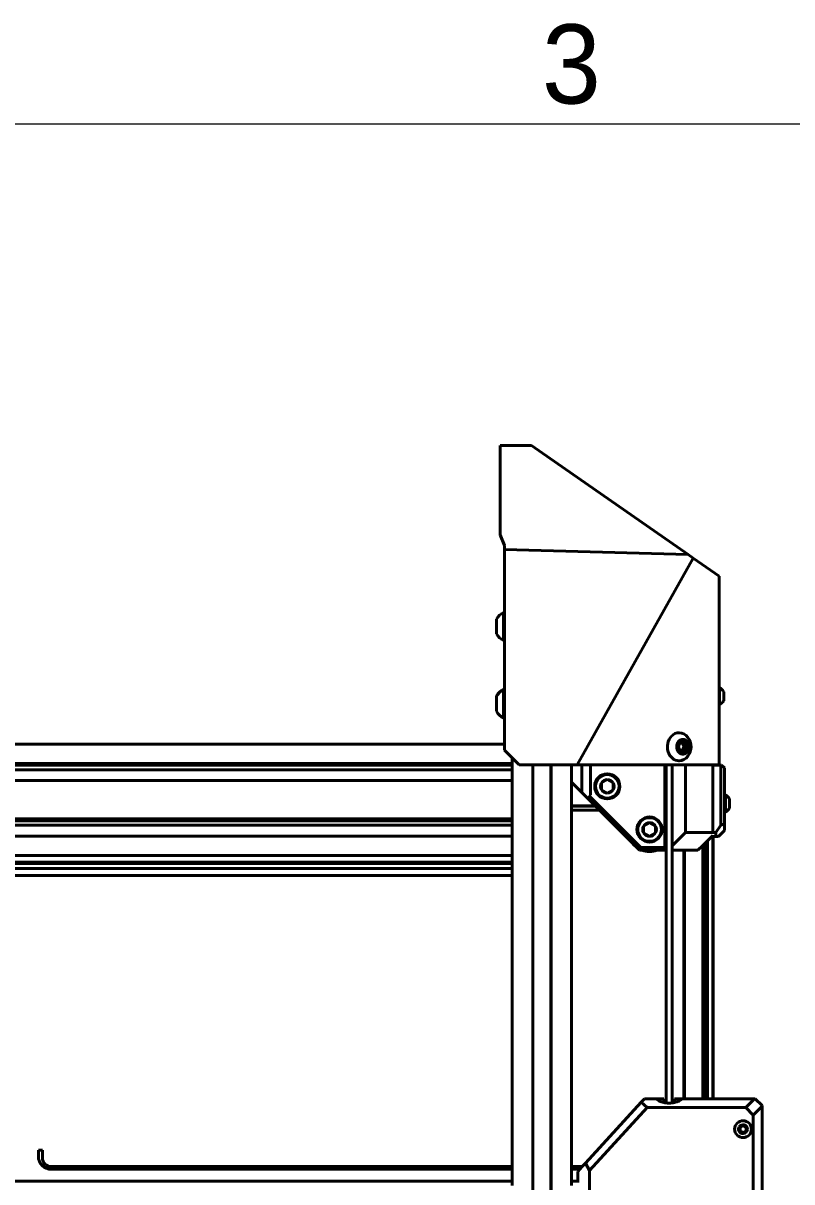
# Model space of a CAD drawing. Header units: millimetres. Extents: x 15 to 415, y 5 to 292.
# Drawn here: x 116.82 to 149.32, y 242.26 to 291.27 of the extents above; entities that cross this region are included whole.
import ezdxf

# ---------------------------------------------------------------- set-up
doc = ezdxf.new("R2010")
doc.units = ezdxf.units.MM
doc.layers.add('Border', color=7, linetype='Continuous')
doc.layers.add('Geometries', color=7, linetype='Continuous')
doc.styles.add('Shapr0', font='txt', dxfattribs={"height": 3.3495})

msp = doc.modelspace()

# ---------------------------------------------------------------- linework, layer by layer
at = {"layer": 'Border', "linetype": 'Continuous', "lineweight": 15}
msp.add_line((410, 287), (20, 287), dxfattribs=at)
at = {"layer": 'Geometries', "linetype": 'Continuous', "lineweight": 40}
for p, q in [((136.9856, 273.4119), (136.9856, 269.6323)), ((136.9856, 273.4119), (137.3517, 273.4119)), ((137.3517, 273.4119), (138.3188, 273.4119)), ((144.9325, 268.7993), (138.3188, 273.4119)), ((137.1731, 269.1796), (136.9856, 269.6323)), ((137.1731, 269.1796), (137.1731, 269.0128)), ((137.1731, 269.0128), (144.9325, 268.7993)), ((137.1731, 266.3462), (137.1731, 269.0128)), ((140.2458, 259.8998), (145.149, 268.6483)), ((145.149, 268.6483), (144.9325, 268.7993)), ((146.2406, 267.887), (145.149, 268.6483)), ((146.2406, 263.1556), (146.2406, 267.887)), ((137.1731, 266.3462), (137.128, 266.3462)), ((137.128, 266.3462), (137.128, 265.1587)), ((137.1731, 265.1587), (137.1731, 266.3462)), ((136.8358, 265.94), (136.8358, 266.0649)), ((136.8358, 265.9398), (136.8358, 265.94)), ((136.8358, 265.7526), (136.8358, 265.9398)), ((136.8358, 265.7524), (136.8358, 265.7526)), ((136.8358, 265.7523), (136.8358, 265.7524)), ((136.8358, 265.5651), (136.8358, 265.7523)), ((136.8358, 265.5649), (136.8358, 265.5651)), ((136.8358, 265.4399), (136.8358, 265.5649)), ((137.1731, 265.1587), (137.128, 265.1587)), ((137.1731, 263.0962), (137.1731, 265.1587)), ((136.8358, 262.7901), (136.8358, 262.8149)), ((136.8358, 262.7855), (136.8358, 262.7901)), ((136.8358, 262.7877), (136.8358, 262.7899)), ((136.8358, 262.775), (136.8358, 262.7877)), ((136.8358, 262.7746), (136.8358, 262.7855)), ((136.8358, 262.7657), (136.8358, 262.775)), ((136.8358, 262.7657), (136.8358, 262.7746)), ((136.8358, 262.7578), (136.8358, 262.7657)), ((136.8358, 262.7579), (136.8358, 262.7657)), ((136.8358, 262.755), (136.8358, 262.7579)), ((136.8358, 262.7551), (136.8358, 262.7578)), ((136.8358, 262.7457), (136.8358, 262.7551)), ((136.8358, 262.7458), (136.8358, 262.755)), ((136.8358, 262.7201), (136.8358, 262.7458)), ((136.8358, 262.7196), (136.8358, 262.7457)), ((136.8358, 262.719), (136.8358, 262.7201)), ((136.8358, 262.7116), (136.8358, 262.7196)), ((136.8358, 262.7117), (136.8358, 262.719)), ((136.8358, 262.69), (136.8358, 262.7117)), ((136.8358, 262.6939), (136.8358, 262.7116)), ((137.1731, 263.0962), (137.128, 263.0962)), ((137.128, 263.0962), (137.128, 263.0712)), ((137.1731, 263.0712), (137.128, 263.0712)), ((137.128, 263.0712), (137.128, 261.8837)), ((137.1731, 263.0712), (137.1731, 263.0962)), ((137.1731, 261.8837), (137.1731, 263.0712)), ((146.2406, 262.4431), (146.2406, 263.1556)), ((146.2659, 263.1556), (146.2406, 263.1556)), ((146.2659, 263.1556), (146.2659, 262.4431)), ((146.4412, 262.9868), (146.4412, 262.6118)), ((136.8358, 262.6937), (136.8358, 262.6939)), ((136.8358, 262.6932), (136.8358, 262.6937)), ((136.8358, 262.69), (136.8358, 262.6932)), ((136.8358, 262.6898), (136.8358, 262.69)), ((136.8358, 262.6899), (136.8358, 262.69)), ((136.8358, 262.6897), (136.8358, 262.6899)), ((136.8358, 262.6891), (136.8358, 262.6898)), ((136.8358, 262.6891), (136.8358, 262.6897)), ((136.8358, 262.6822), (136.8358, 262.6891)), ((136.8358, 262.6744), (136.8358, 262.6891)), ((136.8358, 262.6797), (136.8358, 262.6822)), ((136.8358, 262.6744), (136.8358, 262.6797)), ((136.8358, 262.665), (136.8358, 262.6744)), ((136.8358, 262.665), (136.8358, 262.6744)), ((136.8358, 262.6616), (136.8358, 262.665)), ((136.8358, 262.6648), (136.8358, 262.665)), ((136.8358, 262.621), (136.8358, 262.6648)), ((136.8358, 262.65), (136.8358, 262.6616)), ((136.8358, 262.6318), (136.8358, 262.65)), ((136.8358, 262.5973), (136.8358, 262.6214)), ((136.8358, 262.5982), (136.8358, 262.621)), ((136.8358, 262.5861), (136.8358, 262.5982)), ((136.8358, 262.5855), (136.8358, 262.5973)), ((136.8358, 262.5026), (136.8358, 262.5861)), ((136.8358, 262.5026), (136.8358, 262.5855)), ((136.8358, 262.5024), (136.8358, 262.5026)), ((136.8358, 262.5024), (136.8358, 262.5026)), ((136.8358, 262.5023), (136.8358, 262.5024)), ((136.8358, 262.4902), (136.8358, 262.5024)), ((136.8358, 262.4902), (136.8358, 262.5023)), ((136.8358, 262.49), (136.8358, 262.4902)), ((136.8358, 262.4898), (136.8358, 262.49)), ((136.8358, 262.4776), (136.8358, 262.4898)), ((136.8358, 262.4714), (136.8358, 262.4895)), ((136.8358, 262.4774), (136.8358, 262.4776)), ((136.8358, 262.4773), (136.8358, 262.4774)), ((136.8358, 262.4528), (136.8358, 262.4773)), ((136.8358, 262.4711), (136.8358, 262.4714)), ((136.8358, 262.4648), (136.8358, 262.4711)), ((136.8358, 262.4396), (136.8358, 262.4648)), ((136.8358, 262.408), (136.8358, 262.4528)), ((136.8358, 262.4006), (136.8358, 262.4396)), ((136.8358, 262.4015), (136.8358, 262.408)), ((136.8358, 262.395), (136.8358, 262.4015)), ((136.8358, 262.3844), (136.8358, 262.4006)), ((136.8358, 262.3819), (136.8358, 262.395)), ((136.8358, 262.3818), (136.8358, 262.3844)), ((136.8358, 262.3509), (136.8358, 262.3819)), ((136.8358, 262.3514), (136.8358, 262.3818)), ((136.8358, 262.3451), (136.8358, 262.3514)), ((136.8358, 262.3452), (136.8358, 262.3509)), ((136.8358, 262.316), (136.8358, 262.3452)), ((136.8358, 262.3304), (136.8358, 262.3451)), ((136.8358, 262.3151), (136.8358, 262.3304)), ((136.8358, 262.315), (136.8358, 262.316)), ((136.8358, 262.3149), (136.8358, 262.3151)), ((136.8358, 262.3149), (136.8358, 262.315)), ((136.8358, 262.2952), (136.8358, 262.3149)), ((136.8358, 262.3119), (136.8358, 262.3149)), ((136.8358, 262.2959), (136.8358, 262.3119)), ((136.8358, 262.2901), (136.8358, 262.2959)), ((136.8358, 262.2904), (136.8358, 262.2952)), ((136.8358, 262.2899), (136.8358, 262.2904)), ((136.8358, 262.2899), (136.8358, 262.2901)), ((136.8358, 262.2869), (136.8358, 262.2899)), ((136.8358, 262.2805), (136.8358, 262.2899)), ((136.8358, 262.2803), (136.8358, 262.2842)), ((136.8358, 262.2755), (136.8358, 262.2805)), ((136.8358, 262.2779), (136.8358, 262.2803)), ((136.8358, 262.2756), (136.8358, 262.2779)), ((136.8358, 262.2611), (136.8358, 262.2755)), ((136.8358, 262.2611), (136.8358, 262.2754)), ((136.8358, 262.252), (136.8358, 262.2611)), ((136.8358, 262.2231), (136.8358, 262.252)), ((136.8358, 262.2216), (136.8358, 262.2519)), ((136.8358, 262.19), (136.8358, 262.2231)), ((136.8358, 262.1899), (136.8358, 262.2216)), ((146.2406, 259.8998), (146.2406, 262.4431)), ((146.2659, 262.4431), (146.2406, 262.4431)), ((136.8358, 262.1898), (136.8358, 262.19)), ((136.8358, 262.1649), (136.8358, 262.1898)), ((137.128, 261.8837), (137.1731, 261.8837)), ((137.1731, 260.7699), (137.1731, 261.8837)), ((144.532, 261.2587), (144.5542, 261.2587)), ((137.1731, 260.7699), (97.9156, 260.7699)), ((137.1731, 260.5248), (137.1731, 260.7699)), ((144.673, 260.8524), (144.6225, 260.8524)), ((144.6947, 260.8524), (144.673, 260.8524)), ((144.7638, 260.6649), (144.673, 260.8524)), ((144.6975, 260.8524), (144.6947, 260.8524)), ((144.7001, 260.8524), (144.6975, 260.8524)), ((144.7756, 260.8524), (144.7001, 260.8524)), ((144.8041, 260.8524), (144.7756, 260.8524)), ((137.1731, 260.5248), (137.5007, 260.1973)), ((144.6225, 260.4774), (144.673, 260.4774)), ((144.673, 260.4774), (144.7638, 260.6649)), ((144.673, 260.4774), (144.691, 260.4774)), ((144.691, 260.4774), (144.6975, 260.4774)), ((144.6975, 260.4774), (144.7029, 260.4774)), ((144.7029, 260.4774), (144.7756, 260.4774)), ((144.7638, 260.6649), (144.8949, 260.6649)), ((144.7756, 260.4774), (144.8041, 260.4774)), ((137.5007, 259.9594), (97.5007, 259.9594)), ((137.5007, 259.8825), (97.5007, 259.8825)), ((137.5007, 259.9594), (137.5007, 260.1973)), ((137.5007, 260.1973), (137.7981, 259.8998)), ((137.5007, 259.9565), (137.5007, 259.9594)), ((137.5007, 259.9565), (137.5007, 259.898)), ((137.5007, 259.8825), (137.5007, 259.898)), ((137.5007, 259.8487), (137.5007, 259.8825)), ((137.5007, 259.8482), (137.5007, 259.8487)), ((137.5007, 259.8409), (137.5007, 259.8487)), ((137.5007, 259.8292), (137.5007, 259.8482)), ((137.5007, 259.7518), (137.5007, 259.8409)), ((137.5007, 259.7598), (137.5007, 259.8292)), ((137.5007, 259.5364), (137.5007, 259.7598)), ((137.7981, 259.8998), (138.3632, 259.8998)), ((138.3632, 259.8998), (138.3632, 194.3774)), ((138.3632, 259.8998), (138.3692, 259.8998)), ((138.3692, 194.3098), (138.3692, 259.8998)), ((138.3692, 259.8998), (139.1321, 259.8998)), ((139.1321, 194.3098), (139.1321, 259.8998)), ((139.1321, 259.8998), (139.1382, 259.8998)), ((139.1382, 194.3688), (139.1382, 259.8998)), ((139.1382, 259.8998), (140.0007, 259.8998)), ((140.0007, 259.8998), (140.0007, 259.8409)), ((140.0007, 259.8998), (140.2458, 259.8998)), ((140.0007, 259.8409), (140.0007, 259.6278)), ((140.4381, 259.8998), (140.2458, 259.8998)), ((140.8131, 259.8998), (140.4381, 259.8998)), ((140.4381, 258.7319), (140.4381, 259.8998)), ((143.9508, 259.8998), (140.8131, 259.8998)), ((140.8131, 259.8998), (140.8131, 258.6269)), ((144.0069, 259.8998), (143.9508, 259.8998)), ((143.9508, 256.4087), (143.9508, 259.8998)), ((144.2569, 259.8998), (144.0069, 259.8998)), ((144.0069, 259.8998), (144.0069, 257.8136)), ((144.8301, 259.8998), (144.2569, 259.8998)), ((144.2569, 259.8998), (144.2569, 256.4676)), ((144.532, 260.0712), (144.5542, 260.0712)), ((145.9756, 259.8998), (144.8301, 259.8998)), ((144.8301, 259.8998), (144.8301, 257.0409)), ((146.0006, 259.8998), (145.9756, 259.8998)), ((145.9756, 259.8931), (145.9756, 259.8998)), ((145.9756, 257.0409), (145.9756, 259.8931)), ((146.0006, 259.8931), (145.9756, 259.8931)), ((146.2406, 259.8998), (146.0006, 259.8998)), ((146.0006, 259.8931), (146.0006, 259.8998)), ((146.3187, 259.8931), (146.0006, 259.8931)), ((146.3187, 257.3437), (146.3187, 259.8931)), ((146.3506, 259.8931), (146.3187, 259.8931)), ((146.3506, 259.8931), (146.4756, 259.7681)), ((146.4756, 259.7681), (146.4756, 258.4493)), ((137.5007, 259.693), (97.5007, 259.693)), ((137.5007, 259.693), (137.5007, 259.7518)), ((137.5007, 259.5794), (137.5007, 259.693)), ((137.5007, 259.5794), (137.5007, 259.5319)), ((137.5007, 259.5556), (137.5007, 259.5794)), ((137.5007, 259.5114), (137.5007, 259.5556)), ((137.5007, 259.3238), (137.5007, 259.5364)), ((137.5007, 259.5319), (137.5007, 259.4577)), ((137.5007, 259.4574), (137.5007, 259.5114)), ((137.5007, 259.4577), (137.5007, 259.3763)), ((137.5007, 259.4561), (137.5007, 259.4574)), ((137.5007, 259.3168), (137.5007, 259.4561)), ((137.5007, 259.3763), (137.5007, 259.3214)), ((137.5007, 259.2312), (137.5007, 259.3214)), ((137.5007, 259.3214), (137.5007, 259.1814)), ((137.5007, 259.3168), (137.5007, 259.2747)), ((137.5007, 259.2739), (137.5007, 259.2747)), ((137.5007, 259.2312), (137.5007, 259.2739)), ((140.0007, 259.6278), (140.0007, 259.5794)), ((140.0007, 259.5794), (140.0007, 259.4859)), ((140.0007, 259.5794), (140.0007, 259.4821)), ((140.0007, 259.4859), (140.0007, 259.1797)), ((140.0007, 259.4821), (140.0007, 259.4563)), ((140.0007, 259.4563), (140.0007, 259.3487)), ((140.0007, 259.3487), (140.0007, 259.2367)), ((141.5169, 259.2786), (141.2669, 259.1343)), ((141.7669, 259.1343), (141.5169, 259.2786)), ((137.4979, 259.2312), (97.5743, 259.2312)), ((137.5007, 259.2312), (137.4979, 259.2312)), ((137.5007, 259.1807), (137.5007, 259.2312)), ((137.5007, 257.6102), (137.5007, 259.2312)), ((137.5007, 259.1814), (137.5007, 259.1044)), ((137.5007, 258.8725), (137.5007, 259.1489)), ((137.5007, 259.1044), (137.5007, 258.7601)), ((137.5007, 258.8065), (137.5007, 258.8725)), ((137.5007, 258.7489), (137.5007, 258.8065)), ((140.0007, 259.1694), (140.0007, 259.2367)), ((140.0007, 259.1797), (140.0007, 259.1694)), ((140.0007, 259.1694), (140.0007, 258.7912)), ((140.0007, 259.1694), (140.0007, 259.0659)), ((140.0007, 259.1694), (140.4381, 258.7319)), ((140.0007, 259.1488), (140.0007, 259.1228)), ((140.0007, 259.0372), (140.0007, 259.1228)), ((140.0007, 259.0659), (140.0007, 258.928)), ((140.0007, 258.7489), (140.0007, 259.0372)), ((140.0007, 258.928), (140.0007, 258.7608)), ((140.0007, 258.7912), (140.0007, 258.7629)), ((141.2669, 259.1343), (141.2669, 258.99)), ((141.2669, 258.99), (141.2669, 258.8456)), ((141.2669, 258.8456), (141.5169, 258.7013)), ((141.5169, 258.7013), (141.7669, 258.8456)), ((141.7669, 258.99), (141.7669, 259.1343)), ((141.7669, 258.8456), (141.7669, 258.99)), ((137.5007, 258.7601), (137.5007, 258.708)), ((137.5007, 258.708), (137.5007, 258.6666)), ((137.5007, 258.6666), (137.5007, 258.6343)), ((137.5007, 258.6343), (137.5007, 258.6283)), ((137.5007, 258.6283), (137.5007, 258.5035)), ((137.5007, 258.5035), (137.5007, 258.4881)), ((140.0007, 258.7629), (140.0007, 258.7352)), ((140.0007, 258.7608), (140.0007, 258.74)), ((140.0007, 258.4881), (140.0007, 258.74)), ((140.0007, 258.7352), (140.0007, 258.4961)), ((140.0007, 258.4961), (140.0007, 258.4881)), ((140.0007, 258.4881), (140.0007, 258.1693)), ((140.73, 258.44), (140.4381, 258.7319)), ((140.73, 258.44), (140.7692, 258.5733)), ((141.0007, 258.1693), (140.73, 258.44)), ((140.8131, 258.6269), (140.7692, 258.5733)), ((140.7692, 258.5733), (142.9338, 256.4087)), ((146.485, 258.4493), (146.4756, 258.4493)), ((146.4756, 258.4493), (146.4756, 258.0743)), ((146.5159, 258.6181), (146.485, 258.6181)), ((146.485, 258.6181), (146.485, 258.4493)), ((146.485, 258.4493), (146.485, 258.0743)), ((146.5159, 258.6181), (146.5159, 257.9056)), ((146.6912, 258.4493), (146.6912, 258.0743)), ((140.0007, 258.1693), (140.0007, 258.1656)), ((141.0007, 258.1693), (140.0007, 258.1693)), ((140.0007, 258.1656), (140.0007, 258.15)), ((141.0045, 258.1656), (140.0007, 258.1656)), ((140.0007, 258.15), (140.0007, 257.9775)), ((140.0007, 258.15), (141.0201, 258.15)), ((140.0007, 257.9775), (140.0007, 257.4917)), ((141.1926, 257.9775), (140.0007, 257.9775)), ((141.0045, 258.1656), (141.0007, 258.1693)), ((141.0201, 258.15), (141.0045, 258.1656)), ((141.1926, 257.9775), (141.0201, 258.15)), ((142.5227, 256.6473), (141.1926, 257.9775)), ((144.0069, 257.8136), (144.0069, 256.2837)), ((146.485, 258.0743), (146.4756, 258.0743)), ((146.4756, 258.0743), (146.4756, 257.4087)), ((146.485, 258.0743), (146.485, 257.9056)), ((146.5159, 257.9056), (146.485, 257.9056)), ((137.5007, 257.6102), (97.5007, 257.6102)), ((137.5007, 257.5333), (97.5007, 257.5333)), ((137.5007, 257.3437), (97.5007, 257.3437)), ((137.5007, 257.6073), (137.5007, 257.6102)), ((137.5007, 257.5333), (137.5007, 257.6073)), ((137.5007, 257.4917), (137.5007, 257.5333)), ((137.5007, 257.48), (137.5007, 257.4995)), ((137.5007, 257.4917), (137.5007, 257.3516)), ((137.5007, 257.3601), (137.5007, 257.48)), ((137.5007, 257.352), (137.5007, 257.3601)), ((137.5007, 257.3217), (137.5007, 257.352)), ((137.5007, 257.3437), (137.5007, 257.3516)), ((137.5007, 257.2301), (137.5007, 257.3437)), ((137.5007, 257.2579), (137.5007, 257.3217)), ((140.0007, 257.4995), (140.0007, 257.2444)), ((140.0007, 257.4917), (140.0007, 257.3554)), ((140.0007, 257.3554), (140.0007, 257.2301)), ((143.3044, 257.4536), (143.0544, 257.3093)), ((143.0544, 257.3093), (143.0544, 257.165)), ((143.5544, 257.3093), (143.3044, 257.4536)), ((143.5544, 257.165), (143.5544, 257.3093)), ((146.1006, 257.0353), (146.3187, 257.3437)), ((146.4756, 257.4087), (146.3187, 257.3437)), ((146.4756, 257.4087), (146.4756, 257.1212)), ((137.4979, 256.8819), (97.5743, 256.8819)), ((137.5007, 256.8819), (137.4979, 256.8819)), ((137.5007, 257.2351), (137.5007, 257.2579)), ((137.5007, 257.1623), (137.5007, 257.2351)), ((137.5007, 257.2178), (137.5007, 257.2301)), ((137.5007, 257.2301), (137.5007, 257.1825)), ((137.5007, 257.11), (137.5007, 257.2178)), ((137.5007, 257.1825), (137.5007, 257.1084)), ((137.5007, 257.0341), (137.5007, 257.1623)), ((137.5007, 257.11), (137.5007, 257.1081)), ((137.5007, 257.1084), (137.5007, 256.8321)), ((137.5007, 257.0843), (137.5007, 257.1081)), ((137.5007, 257.0774), (137.5007, 257.0843)), ((137.5007, 256.9254), (137.5007, 257.0774)), ((137.5007, 256.9256), (137.5007, 257.0341)), ((137.5007, 256.8819), (137.5007, 256.9256)), ((137.5007, 256.9247), (137.5007, 256.9254)), ((137.5007, 256.887), (137.5007, 256.9247)), ((137.5007, 256.8819), (137.5007, 256.887)), ((137.5007, 256.8314), (137.5007, 256.8819)), ((137.5007, 256.0715), (137.5007, 256.8819)), ((137.5007, 256.8321), (137.5007, 256.7552)), ((140.0007, 257.1872), (140.0007, 257.2444)), ((140.0007, 257.1845), (140.0007, 257.2301)), ((140.0007, 257.2301), (140.0007, 257.158)), ((140.0007, 257.0847), (140.0007, 257.1872)), ((140.0007, 257.1845), (140.0007, 256.1468)), ((140.0007, 257.158), (140.0007, 257.0539)), ((140.0007, 257.0302), (140.0007, 257.0847)), ((140.0007, 257.0539), (140.0007, 256.9719)), ((140.0007, 256.916), (140.0007, 257.0302)), ((140.0007, 256.9719), (140.0007, 256.9159)), ((140.0007, 256.8315), (140.0007, 256.916)), ((140.0007, 256.9159), (140.0007, 256.834)), ((140.0007, 256.834), (140.0007, 256.8021)), ((143.0544, 257.165), (143.0544, 257.0206)), ((143.0544, 257.0206), (143.3044, 256.8763)), ((143.3044, 256.8763), (143.5544, 257.0206)), ((143.5544, 257.0206), (143.5544, 257.165)), ((144.2569, 256.4676), (144.8301, 257.0409)), ((144.8301, 257.0409), (145.9756, 257.0409)), ((145.7561, 256.6892), (145.9756, 256.9087)), ((145.9756, 257.0409), (145.9756, 257.0353)), ((146.1006, 257.0353), (145.9756, 257.0353)), ((145.9756, 256.9087), (145.9756, 256.8712)), ((146.0006, 256.8712), (145.9756, 256.8712)), ((145.9756, 245.7767), (145.9756, 256.8712)), ((146.1006, 256.8712), (146.0006, 256.8712)), ((146.0006, 245.7767), (146.0006, 256.8712)), ((146.1006, 256.8712), (146.1006, 257.0353)), ((146.2256, 256.8712), (146.1006, 256.8712)), ((146.2256, 256.8712), (146.4756, 257.1212)), ((137.5007, 256.6431), (137.5007, 256.7997)), ((137.5007, 256.7552), (137.5007, 256.5788)), ((137.5007, 256.5498), (137.5007, 256.6431)), ((137.5007, 256.5788), (137.5007, 256.4266)), ((137.5007, 256.4573), (137.5007, 256.5498)), ((137.5007, 256.3996), (137.5007, 256.4573)), ((137.5007, 256.4266), (137.5007, 256.3807)), ((137.5007, 256.3807), (137.5007, 256.3174)), ((140.0007, 256.8021), (140.0007, 256.6607)), ((140.0007, 256.7451), (140.0007, 256.7996)), ((140.0007, 256.6606), (140.0007, 256.7451)), ((140.0007, 256.6607), (140.0007, 256.4841)), ((140.0007, 256.3996), (140.0007, 256.6606)), ((140.0007, 256.4841), (140.0007, 256.4594)), ((140.0007, 256.4594), (140.0007, 256.4116)), ((140.0007, 256.1388), (140.0007, 256.4116)), ((142.5787, 256.5914), (142.5227, 256.6473)), ((142.7308, 256.4393), (142.5787, 256.5914)), ((142.7867, 256.3833), (142.7308, 256.4393)), ((142.8833, 256.2868), (142.7867, 256.3833)), ((142.8833, 256.2868), (142.9338, 256.4087)), ((142.9338, 256.4087), (143.9508, 256.4087)), ((143.9508, 256.4087), (143.8258, 256.2837)), ((144.2569, 256.2837), (144.2569, 256.4676)), ((145.3506, 256.2837), (145.5577, 256.4907)), ((145.5577, 256.4907), (145.6256, 256.5587)), ((145.5577, 245.7767), (145.5577, 256.4907)), ((145.6256, 256.5587), (145.6881, 256.6212)), ((145.6256, 245.7767), (145.6256, 256.5587)), ((145.6881, 256.6212), (145.7561, 256.6892)), ((145.6881, 245.7767), (145.6881, 256.6212)), ((145.7561, 245.7767), (145.7561, 256.6892)), ((137.5007, 256.0715), (97.5007, 256.0715)), ((137.5007, 256.3174), (137.5007, 256.2299)), ((137.5007, 256.2299), (137.5007, 256.2284)), ((137.5007, 256.2284), (137.5007, 256.1999)), ((137.5007, 256.1999), (137.5007, 256.187)), ((137.5007, 256.187), (137.5007, 256.1752)), ((137.5007, 256.1752), (137.5007, 256.1645)), ((137.5007, 256.1645), (137.5007, 256.1542)), ((137.5007, 256.1542), (137.5007, 256.1388)), ((137.5007, 256.0685), (137.5007, 256.0715)), ((137.5007, 256.0685), (137.5007, 255.8457)), ((137.5007, 255.7765), (137.5007, 255.8457)), ((140.0007, 256.1468), (140.0007, 256.1388)), ((140.0007, 256.1388), (140.0007, 242.905)), ((142.8863, 256.2837), (142.8833, 256.2868)), ((142.9845, 256.2837), (142.8863, 256.2837)), ((143.0232, 256.2837), (142.9845, 256.2837)), ((143.5855, 256.2837), (143.0232, 256.2837)), ((143.6242, 256.2837), (143.5855, 256.2837)), ((143.8258, 256.2837), (143.6242, 256.2837)), ((143.8258, 256.2837), (144.0069, 256.2837)), ((144.0069, 256.2837), (144.0069, 245.5975)), ((144.7506, 256.2837), (144.2569, 256.2837)), ((144.2569, 256.2837), (144.2569, 245.5975)), ((144.7756, 256.2837), (144.7506, 256.2837)), ((144.7506, 245.7767), (144.7506, 256.2837)), ((145.3506, 256.2837), (144.7756, 256.2837)), ((144.7756, 245.7767), (144.7756, 256.2837)), ((137.5007, 255.7765), (97.5007, 255.7765)), ((97.5007, 255.7228), (137.5007, 255.7228)), ((137.5007, 255.5114), (97.5007, 255.5114)), ((137.5007, 255.7228), (137.5007, 255.7765)), ((137.5007, 255.5114), (137.5007, 255.7228)), ((137.5007, 255.2164), (137.5007, 255.5114)), ((137.5007, 255.2164), (97.5007, 255.2164)), ((137.5007, 242.905), (137.5007, 255.2164)), ((140.5933, 243.0492), (142.9528, 245.6251)), ((142.9528, 245.6251), (143.0917, 245.7767)), ((142.9528, 245.6251), (143.203, 245.4017)), ((143.0917, 245.7767), (143.5892, 245.7767)), ((143.9069, 245.7767), (143.5892, 245.7767)), ((143.9069, 245.7767), (143.9069, 245.6126)), ((144.3569, 245.7767), (144.3569, 245.6126)), ((144.6745, 245.7767), (144.3569, 245.7767)), ((144.6745, 245.7767), (144.7506, 245.7767)), ((144.7506, 245.7767), (144.7756, 245.7767)), ((144.7756, 245.7767), (145.5577, 245.7767)), ((145.5577, 245.7767), (145.6256, 245.7767)), ((145.6256, 245.7767), (145.6881, 245.7767)), ((145.6881, 245.7767), (145.7561, 245.7767)), ((145.7561, 245.7767), (145.9756, 245.7767)), ((145.9756, 245.7767), (146.0006, 245.7767)), ((146.0006, 245.7767), (147.745, 245.7767)), ((147.37, 245.4017), (147.745, 245.7767)), ((147.7695, 245.7767), (147.745, 245.7767)), ((147.7695, 245.7767), (148.0588, 245.4875)), ((143.203, 245.4017), (140.7676, 242.743)), ((147.37, 245.4017), (143.203, 245.4017)), ((147.6838, 245.088), (147.37, 245.4017)), ((148.0588, 245.463), (147.6838, 245.088)), ((147.6838, 238.4017), (147.6838, 245.088)), ((148.0588, 245.463), (148.0588, 245.4875)), ((148.0588, 245.463), (148.0588, 238.4017)), ((147.251, 244.6278), (147.1319, 244.559)), ((147.2569, 244.6312), (147.251, 244.6278)), ((147.2569, 244.6312), (147.3749, 244.563)), ((147.1319, 244.559), (147.1319, 244.5508)), ((147.1319, 244.4868), (147.1319, 244.5508)), ((147.1319, 244.4868), (147.1319, 244.4228)), ((147.1319, 244.4147), (147.1319, 244.4228)), ((147.1319, 244.4147), (147.1388, 244.4107)), ((147.2569, 244.3425), (147.1388, 244.4107)), ((147.2534, 244.2994), (147.2569, 244.2993)), ((147.2569, 244.3425), (147.2626, 244.3458)), ((147.2569, 244.2993), (147.2664, 244.2996)), ((147.2626, 244.3458), (147.3819, 244.4147)), ((147.267, 244.2996), (147.2664, 244.2996)), ((147.3819, 244.559), (147.3749, 244.563)), ((147.3819, 244.559), (147.3819, 244.5508)), ((147.3819, 244.4868), (147.3819, 244.5508)), ((147.3819, 244.4868), (147.3819, 244.4228)), ((147.3819, 244.4147), (147.3819, 244.4228)), ((117.6369, 243.5993), (117.4644, 243.5993)), ((117.4644, 243.5993), (117.4644, 243.3399)), ((117.6369, 243.5993), (117.6369, 243.5993)), ((117.6369, 243.2799), (117.6369, 243.5993)), ((126.2314, 242.9049), (118.0119, 242.9049)), ((118.0119, 242.7924), (118.0119, 242.7924)), ((118.0119, 242.7924), (126.7314, 242.7924)), ((126.2314, 242.905), (137.5007, 242.905)), ((126.2314, 242.9049), (126.2314, 242.905)), ((126.7314, 242.9049), (126.2314, 242.9049)), ((126.2314, 242.7925), (126.2314, 242.9049)), ((126.7314, 242.7925), (126.2314, 242.7925)), ((126.7314, 242.7925), (126.7314, 242.9049)), ((126.7314, 242.7924), (126.7314, 242.7925)), ((137.5007, 242.7925), (126.7314, 242.7925)), ((137.5007, 242.7925), (137.5007, 242.905)), ((137.5007, 242.2948), (137.5007, 242.7925)), ((140.0007, 242.905), (140.0007, 242.7925)), ((140.0007, 242.905), (140.4612, 242.905)), ((140.0007, 242.7925), (140.0007, 242.2948)), ((140.3581, 242.7925), (140.0007, 242.7925)), ((140.2676, 242.6937), (140.3581, 242.7925)), ((140.2676, 242.2948), (140.2676, 242.6937)), ((140.3581, 242.7925), (140.4612, 242.905)), ((140.4612, 242.905), (140.5933, 243.0492)), ((140.7676, 242.743), (140.5933, 243.0492)), ((140.7676, 242.743), (140.7676, 239.8994)), ((97.5007, 242.2948), (137.5007, 242.2948)), ((137.5007, 242.1073), (137.5007, 242.2948)), ((140.0007, 242.2948), (140.0007, 242.1073)), ((140.0007, 242.2948), (140.2676, 242.2948)), ((140.2676, 242.2283), (140.2676, 242.2948))]:
    msp.add_line(p, q, dxfattribs=at)
at = {"layer": 'Geometries', "linetype": 'Continuous', "lineweight": 40, "flags": 128}
for points in [[(144.4638, 260.7605), (144.4621, 260.754), (144.4591, 260.7409), (144.4566, 260.7279), (144.4546, 260.7149), (144.4532, 260.7035)], [(144.9754, 260.6649), (144.9752, 260.6774), (144.9745, 260.6901), (144.9734, 260.7029), (144.9719, 260.7158), (144.9699, 260.7288), (144.9674, 260.7416), (144.9644, 260.7544), (144.9609, 260.7672), (144.957, 260.78), (144.9529, 260.7915), (144.9485, 260.8028), (144.9436, 260.8141), (144.9383, 260.8251), (144.9327, 260.836), (144.9266, 260.8465), (144.9201, 260.8569), (144.9133, 260.8669), (144.9061, 260.8766), (144.8986, 260.8859), (144.8908, 260.8949), (144.8827, 260.9034), (144.8743, 260.9116), (144.8656, 260.9193), (144.8567, 260.9265), (144.8476, 260.9333), (144.8384, 260.9396), (144.8289, 260.9454), (144.8194, 260.9507), (144.8098, 260.9555), (144.7989, 260.9603), (144.788, 260.9645), (144.777, 260.9681), (144.7661, 260.9711), (144.7552, 260.9734), (144.7445, 260.9752), (144.734, 260.9765), (144.7236, 260.9772), (144.7133, 260.9774), (144.7028, 260.9772), (144.6922, 260.9764), (144.6815, 260.9751), (144.6707, 260.9733), (144.6598, 260.9709), (144.649, 260.9679), (144.6383, 260.9644), (144.6275, 260.9602), (144.6168, 260.9555), (144.6072, 260.9507), (144.5976, 260.9454), (144.5882, 260.9396), (144.579, 260.9333), (144.5699, 260.9265), (144.561, 260.9193), (144.5523, 260.9116), (144.5439, 260.9034), (144.5358, 260.8949), (144.528, 260.8859), (144.5205, 260.8766), (144.5133, 260.8669), (144.5065, 260.8569), (144.5, 260.8465), (144.4939, 260.836), (144.4883, 260.8251), (144.483, 260.8141), (144.4781, 260.8028), (144.4737, 260.7915), (144.4696, 260.78), (144.4656, 260.767), (144.4638, 260.7605)], [(144.5996, 260.8223), (144.5971, 260.8186), (144.5916, 260.8107), (144.5865, 260.803), (144.5807, 260.7939), (144.5754, 260.785), (144.5704, 260.7762), (144.5657, 260.7674), (144.5613, 260.7587), (144.5572, 260.75), (144.5535, 260.7412), (144.5499, 260.7324), (144.5466, 260.7235), (144.5436, 260.7144), (144.5412, 260.7067), (144.539, 260.6988), (144.537, 260.6907), (144.5351, 260.6824), (144.5333, 260.6738), (144.5317, 260.6649)], [(144.6225, 260.8524), (144.6155, 260.8436), (144.609, 260.835), (144.6028, 260.8267), (144.5996, 260.8223)], [(144.8949, 260.6649), (144.8879, 260.6738), (144.8814, 260.6824), (144.8752, 260.6907), (144.8694, 260.6988), (144.864, 260.7067), (144.8589, 260.7144), (144.8531, 260.7235), (144.8477, 260.7324), (144.8427, 260.7412), (144.838, 260.75), (144.8337, 260.7587), (144.8296, 260.7674), (144.8258, 260.7762), (144.8223, 260.785), (144.819, 260.7939), (144.816, 260.803), (144.8136, 260.8107), (144.8114, 260.8186), (144.8093, 260.8267), (144.8074, 260.835), (144.8057, 260.8436), (144.8041, 260.8524)], [(144.4532, 260.7035), (144.4531, 260.7022), (144.452, 260.6896), (144.4514, 260.6772), (144.4512, 260.6649), (144.4514, 260.6525), (144.4521, 260.6398), (144.4532, 260.627), (144.4547, 260.6141), (144.4567, 260.6011), (144.4592, 260.5883), (144.4622, 260.5755), (144.4657, 260.5627), (144.4696, 260.5499), (144.4737, 260.5384), (144.4781, 260.5271), (144.483, 260.5158), (144.4883, 260.5048), (144.4939, 260.4939), (144.5, 260.4834), (144.5065, 260.473), (144.5133, 260.463), (144.5205, 260.4533), (144.528, 260.444), (144.5358, 260.435), (144.5439, 260.4265), (144.5523, 260.4183), (144.561, 260.4106), (144.5699, 260.4034), (144.579, 260.3966), (144.5882, 260.3903), (144.5976, 260.3845), (144.6072, 260.3792), (144.6168, 260.3744), (144.6277, 260.3696), (144.6386, 260.3654), (144.6496, 260.3618), (144.6605, 260.3588), (144.6714, 260.3565), (144.6821, 260.3547), (144.6926, 260.3534), (144.703, 260.3527), (144.7133, 260.3524), (144.7238, 260.3527), (144.7344, 260.3535), (144.7451, 260.3548), (144.7559, 260.3566), (144.7668, 260.359), (144.7776, 260.362), (144.7883, 260.3655), (144.7991, 260.3697), (144.8098, 260.3744), (144.8194, 260.3792), (144.8289, 260.3845), (144.8384, 260.3903), (144.8476, 260.3966), (144.8567, 260.4034), (144.8656, 260.4106), (144.8743, 260.4183), (144.8827, 260.4265), (144.8908, 260.435), (144.8986, 260.444), (144.9061, 260.4533), (144.9133, 260.463), (144.9201, 260.473), (144.9266, 260.4834), (144.9327, 260.4939), (144.9383, 260.5048), (144.9436, 260.5158), (144.9485, 260.5271), (144.9529, 260.5384), (144.957, 260.5499), (144.961, 260.5629), (144.9645, 260.5759), (144.9675, 260.589), (144.97, 260.602), (144.972, 260.615), (144.9735, 260.6277), (144.9746, 260.6403), (144.9752, 260.6527), (144.9754, 260.6649)], [(144.5317, 260.6649), (144.5333, 260.6561), (144.5351, 260.6475), (144.537, 260.6392), (144.539, 260.6311), (144.5412, 260.6232), (144.5436, 260.6155), (144.5447, 260.612)], [(144.5447, 260.612), (144.5466, 260.6064), (144.5499, 260.5975), (144.5535, 260.5887), (144.5572, 260.5799), (144.5613, 260.5712), (144.5657, 260.5625), (144.5704, 260.5537), (144.5754, 260.5449), (144.5807, 260.536), (144.5865, 260.5269), (144.5916, 260.5192), (144.5971, 260.5113), (144.6028, 260.5032), (144.609, 260.4949), (144.6155, 260.4863), (144.6225, 260.4774)], [(144.8041, 260.4774), (144.8057, 260.4863), (144.8074, 260.4949), (144.8093, 260.5032), (144.8114, 260.5113), (144.8136, 260.5192), (144.816, 260.5269), (144.819, 260.536), (144.8223, 260.5449), (144.8258, 260.5537), (144.8296, 260.5625), (144.8337, 260.5712), (144.838, 260.5799), (144.8427, 260.5887), (144.8477, 260.5975), (144.8531, 260.6064), (144.8589, 260.6155), (144.864, 260.6232), (144.8694, 260.6311), (144.8752, 260.6392), (144.8814, 260.6475), (144.8879, 260.6561), (144.8949, 260.6649)], [(147.2052, 244.3066), (147.2078, 244.3059), (147.2178, 244.3034), (147.2277, 244.3016), (147.2376, 244.3003), (147.2473, 244.2996), (147.2534, 244.2994)]]:
    msp.add_lwpolyline(points, dxfattribs=at)
at = {"layer": 'Geometries', "linetype": 'Continuous', "lineweight": 40}
for centre, radius in [((141.5169, 258.99), 0.5312), ((141.5169, 258.99), 0.4994), ((143.3044, 257.165), 0.5312), ((143.3044, 257.165), 0.4994), ((147.2569, 244.4868), 0.3563)]:
    msp.add_circle(centre, radius, dxfattribs=at)
for centre, radius, start, end in [((137.4181, 265.7524), 0.6608, 116.03726, 151.77734), ((137.4181, 265.7524), 0.6608, 208.22268, 243.96274), ((137.4181, 262.5024), 0.6608, 116.03726, 151.77734), ((137.4181, 262.4774), 0.6608, 116.03726, 151.77734), ((146.0919, 262.7993), 0.3965, 28.22267, 63.96274), ((146.0919, 262.7993), 0.3965, 296.03726, 331.77737), ((137.4181, 262.4774), 0.6608, 208.22268, 243.96274), ((144.3962, 260.6649), 0.6608, 323.70277, 36.29723), ((141.5169, 258.99), 0.2887, 90, 150), ((141.5169, 258.99), 0.2887, 30, 90), ((141.5169, 258.99), 0.2887, 150, 210), ((141.5169, 258.99), 0.2887, 210, 270), ((141.5169, 258.99), 0.2887, 270, 330), ((141.5169, 258.99), 0.2887, 330, 30), ((146.3419, 258.2618), 0.3965, 28.22267, 63.96274), ((146.3419, 258.2618), 0.3965, 296.03726, 331.77737), ((143.3044, 257.165), 0.2887, 150, 210), ((143.3044, 257.165), 0.2887, 90, 150), ((143.3044, 257.165), 0.2887, 30, 90), ((143.3044, 257.165), 0.2887, 330, 30), ((143.3044, 257.165), 0.2887, 210, 270), ((143.3044, 257.165), 0.2887, 270, 330), ((143.3044, 257.165), 0.9375, 213.51491, 236.48509), ((143.3044, 257.165), 0.925, 218.32402, 231.67598), ((143.3044, 257.165), 0.9375, 250.05156, 289.94844), ((143.3044, 257.165), 0.925, 252.30777, 287.69223), ((147.2569, 244.4868), 0.1875, 148.23083, 254.0137), ((147.2569, 244.4868), 0.1875, 0, 148.23083), ((147.2569, 244.4868), 0.1443, 90, 150), ((147.2569, 244.4868), 0.1443, 30, 90), ((147.2569, 244.4868), 0.1443, 150, 210), ((147.2569, 244.4868), 0.1443, 210, 270), ((147.2569, 244.4868), 0.1443, 270, 330), ((147.2569, 244.4868), 0.1875, 273.08909, 0), ((147.2569, 244.4868), 0.1443, 330, 30), ((118.0119, 243.3399), 0.5475, 180, 270), ((118.0119, 243.2799), 0.375, 180, 270)]:
    msp.add_arc(centre, radius, start, end, dxfattribs=at)
for centre, major_axis, ratio, start_param, end_param in [((144.5542, 260.6649), (0, -0.5937), 0.8386706, 3.1415927, 3.8621494), ((144.5542, 260.6649), (0, -0.5937), 0.8386706, 2.290073, 3.1415927), ((144.5542, 260.6649), (0, -0.5937), 0.8386706, 3.8621494, 6.2831853), ((144.7133, 260.6649), (0, -0.2165), 0.8386706, 3.6651914, 4.712389), ((144.7133, 260.6649), (0, -0.2165), 0.8386706, 2.6179939, 3.6651914), ((144.7133, 260.6649), (0, -0.2165), 0.8386706, 1.5707963, 2.6179939), ((144.7133, 260.6649), (0, -0.2165), 0.8386706, 4.712389, 5.7595865), ((144.5542, 260.6649), (0, -0.5937), 0.8386706, 0, 0.8515197), ((144.7133, 260.6649), (0, -0.2165), 0.8386706, 5.7595865, 6.8067841), ((144.7133, 260.6649), (0, -0.2165), 0.8386706, 0.5235988, 1.5707963), ((144.1319, 245.8562), (-0.5687, 0), 0.4663077, 0.3042504, 1.1640705), ((144.1319, 245.8562), (-0.5687, 0), 0.4663077, 1.1640705, 1.3492072), ((144.1319, 245.8562), (-0.5687, 0), 0.4663077, 1.3492072, 1.7923855), ((144.1319, 245.8562), (-0.5687, 0), 0.4663077, 1.7923855, 1.9775222), ((144.1319, 245.8562), (-0.5687, 0), 0.4663077, 1.9775222, 2.8373423)]:
    msp.add_ellipse(centre, major_axis=major_axis, ratio=ratio, start_param=start_param, end_param=end_param, dxfattribs=at)

# ---------------------------------------------------------------- texts
at = {"layer": 'Border', "linetype": 'Continuous', "lineweight": 15, "insert": (140, 287.8252), "char_height": 3.3495, "width": 3.3495, "attachment_point": 8, "style": 'Shapr0'}
msp.add_mtext('3', dxfattribs=at)

doc.saveas('drawing.dxf')
